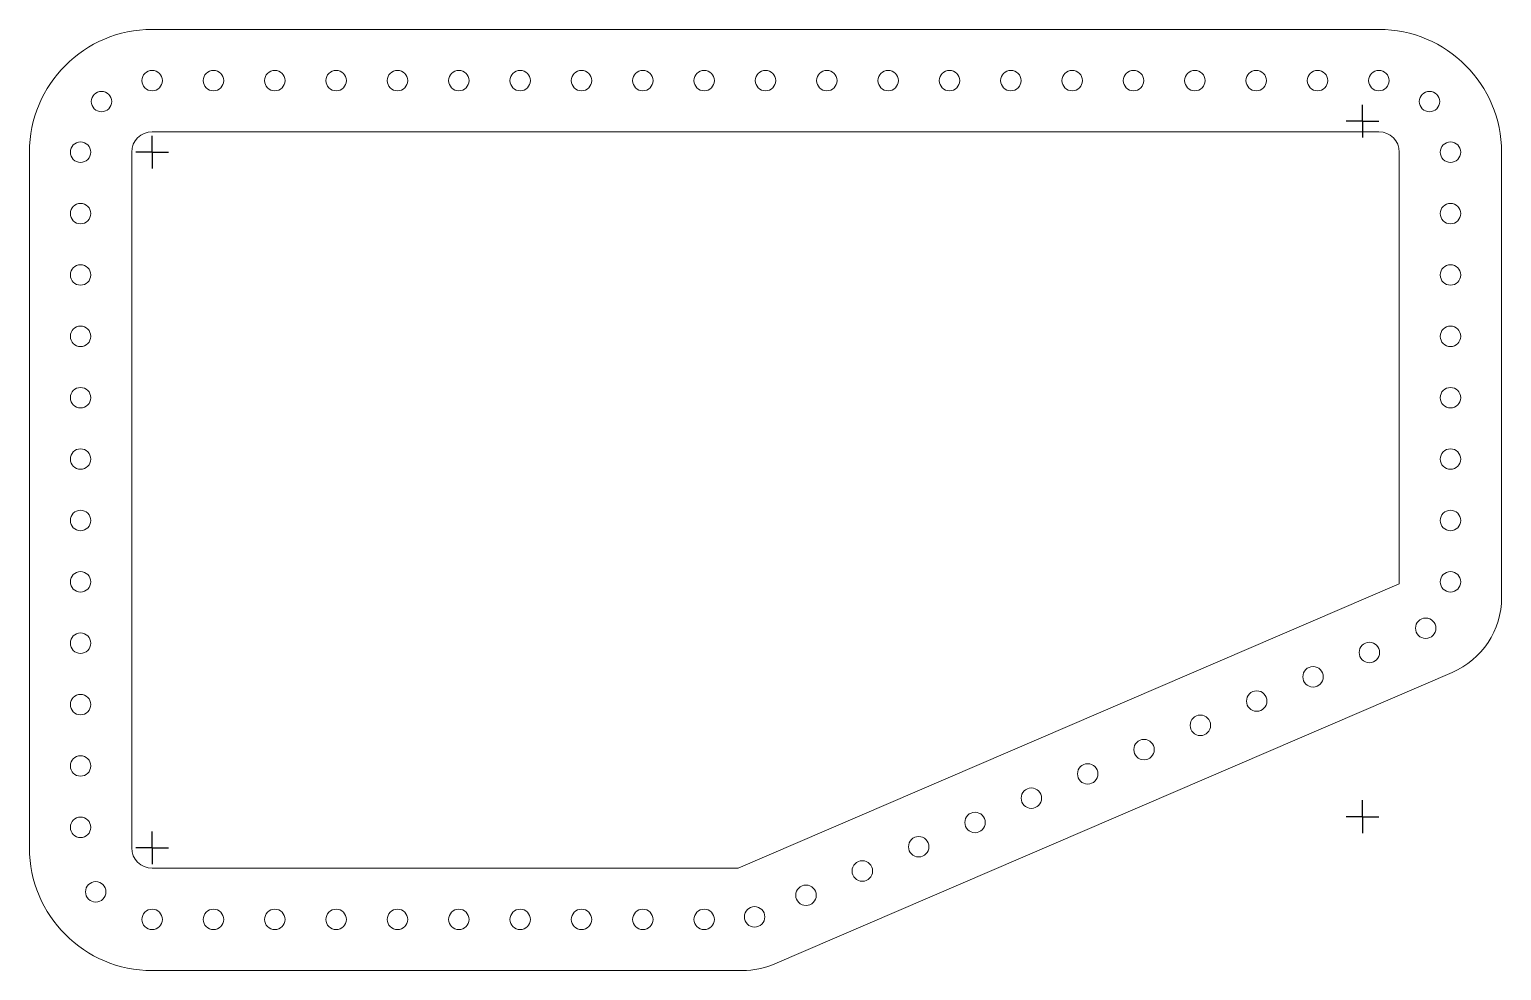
# Model space of a CAD drawing. Extents: x 1.05 to 10.05, y 1.17 to 6.92.
import ezdxf

# ---------------------------------------------------------------- set-up
doc = ezdxf.new("R2010")
doc.units = 0
doc.header["$MEASUREMENT"] = 0

# ---------------------------------------------------------------- blocks, each defined once
blk = doc.blocks.new('SW_CENTERMARK0')
at = {"color": 7, "linetype": 'Continuous'}
for q in [(1.8009, 6.2682), (1.7009, 6.1682), (1.8009, 6.0682), (1.9009, 6.1682)]:
    blk.add_line((1.8009, 6.1682), q, dxfattribs=at)
blk = doc.blocks.new('SW_CENTERMARK1')
at = {"color": 7, "linetype": 'Continuous'}
for q in [(1.8009, 2.0182), (1.7009, 1.9182), (1.8009, 1.8182), (1.9009, 1.9182)]:
    blk.add_line((1.8009, 1.9182), q, dxfattribs=at)
blk = doc.blocks.new('SW_CENTERMARK2')
at = {"color": 7, "linetype": 'Continuous'}
for q in [(9.2011, 2.2082), (9.1011, 2.1082), (9.2011, 2.0082), (9.3011, 2.1082)]:
    blk.add_line((9.2011, 2.1082), q, dxfattribs=at)
blk = doc.blocks.new('SW_CENTERMARK3')
at = {"color": 7, "linetype": 'Continuous'}
for q in [(9.2011, 6.4582), (9.1011, 6.3582), (9.2011, 6.2582), (9.3011, 6.3582)]:
    blk.add_line((9.2011, 6.3582), q, dxfattribs=at)

msp = doc.modelspace()

# ---------------------------------------------------------------- linework, layer by layer
at = {"color": 7, "linetype": 'Continuous', "lineweight": 15}
for p, q in [((9.3009, 6.9182), (1.8009, 6.9182)), ((9.3009, 6.2932), (1.8009, 6.2932)), ((1.0509, 6.1682), (1.0509, 1.9182)), ((1.6759, 6.1682), (1.6759, 1.9182)), ((9.4259, 3.5305), (9.4259, 6.1682)), ((10.0509, 3.4482), (10.0509, 6.1682)), ((5.3845, 1.7932), (9.4259, 3.5305)), ((5.6077, 1.2089), (9.7483, 2.9889)), ((1.8009, 1.7932), (5.3845, 1.7932)), ((1.8009, 1.1682), (5.4102, 1.1682))]:
    msp.add_line(p, q, dxfattribs=at)
for centre in [(1.8009, 6.6057), (2.1759, 6.6057), (2.5509, 6.6057), (2.9259, 6.6057), (3.3009, 6.6057), (3.6759, 6.6057), (4.0509, 6.6057), (4.4259, 6.6057), (4.8009, 6.6057), (5.1759, 6.6057), (5.5509, 6.6057), (5.9259, 6.6057), (6.3009, 6.6057), (6.6759, 6.6057), (7.0509, 6.6057), (7.4259, 6.6057), (7.8009, 6.6057), (8.1759, 6.6057), (8.5509, 6.6057), (8.9259, 6.6057), (9.3009, 6.6057), (1.4915, 6.4776), (9.6102, 6.4776), (1.3634, 6.1682), (9.7384, 6.1682), (1.3634, 5.7932), (9.7384, 5.7932), (1.3634, 5.4182), (9.7384, 5.4182), (1.3634, 5.0432), (9.7384, 5.0432), (1.3634, 4.6682), (9.7384, 4.6682), (1.3634, 4.2932), (9.7384, 4.2932), (1.3634, 3.9182), (9.7384, 3.9182), (1.3634, 3.5432), (9.7384, 3.5432), (9.5871, 3.2597), (1.3634, 3.1682), (9.2427, 3.1114), (8.8983, 2.963), (1.3634, 2.7932), (8.5539, 2.8147), (8.2094, 2.6664), (7.865, 2.5181), (1.3634, 2.4182), (7.5206, 2.3697), (7.1762, 2.2214), (1.3634, 2.0432), (6.8318, 2.0731), (6.4874, 1.9247), (6.1429, 1.7764), (1.4561, 1.6489), (5.7985, 1.6281), (1.8009, 1.4807), (2.1759, 1.4807), (2.5509, 1.4807), (2.9259, 1.4807), (3.3009, 1.4807), (3.6759, 1.4807), (4.0509, 1.4807), (4.4259, 1.4807), (4.8009, 1.4807), (5.1759, 1.4807), (5.4842, 1.496)]:
    msp.add_circle(centre, 0.0625, dxfattribs=at)
for centre, radius, start, end in [((1.8009, 6.1682), 0.75, 90, 180), ((9.3009, 6.1682), 0.75, 0, 90), ((1.8009, 6.1682), 0.125, 90, 180), ((9.3009, 6.1682), 0.125, 0, 90), ((9.5509, 3.4482), 0.5, 293.26194, 0), ((1.8009, 1.9182), 0.75, 180, 270), ((1.8009, 1.9182), 0.125, 180, 270), ((5.4102, 1.6682), 0.5, 270, 293.26194)]:
    msp.add_arc(centre, radius, start, end, dxfattribs=at)

# ---------------------------------------------------------------- block references
for name in ['SW_CENTERMARK3', 'SW_CENTERMARK0', 'SW_CENTERMARK2', 'SW_CENTERMARK1']:
    msp.add_blockref(name, (0, 0))

doc.saveas('drawing.dxf')
